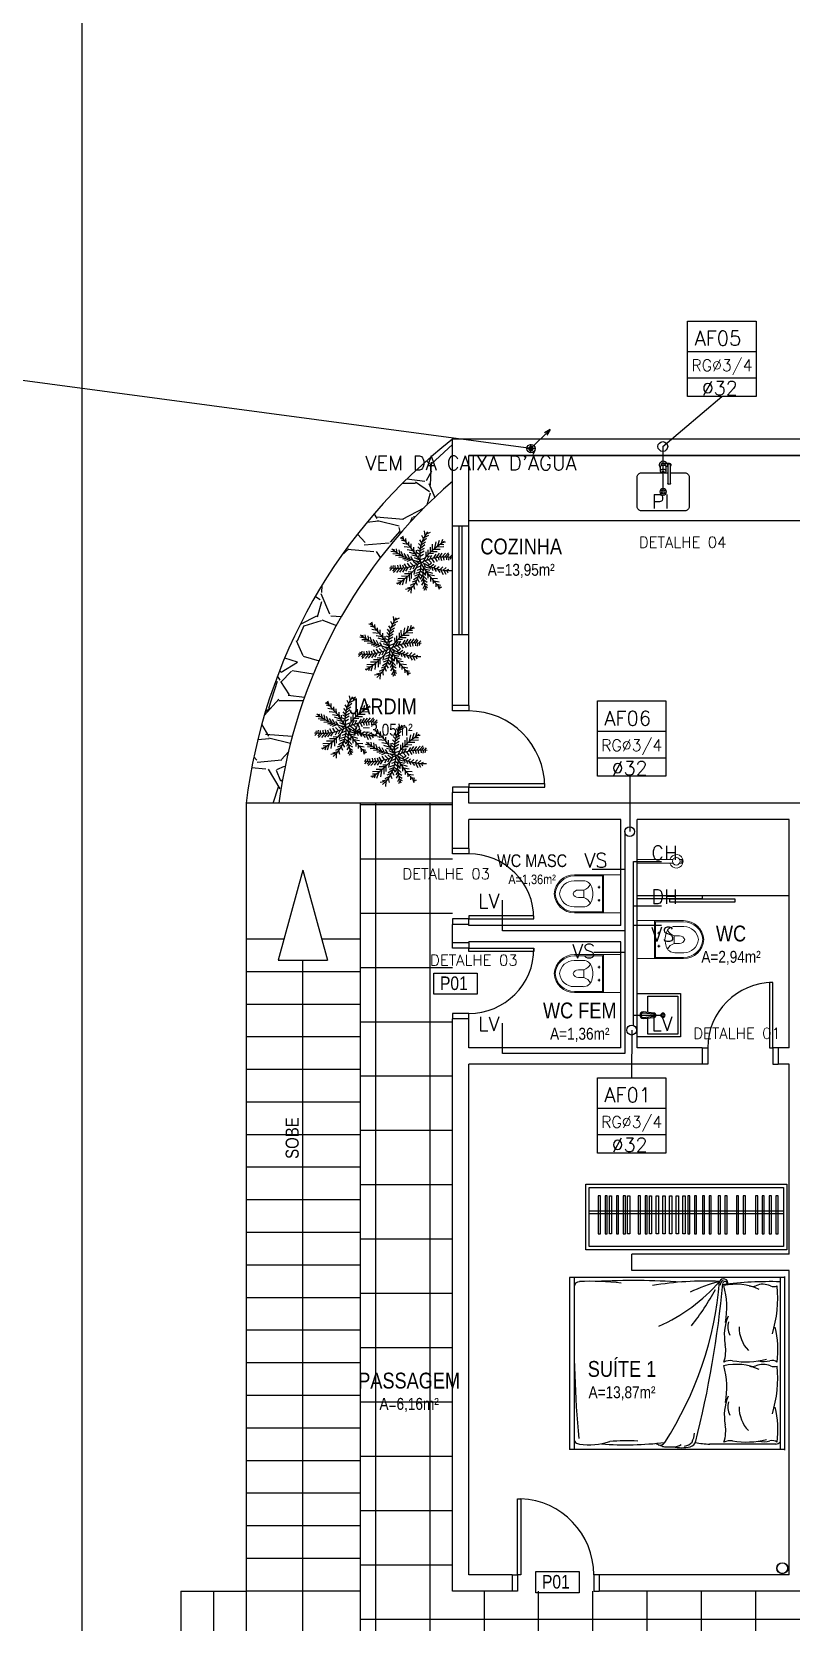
# Model space of a CAD drawing. Header units: millimetres. Extents: x 4156 to 4603, y 996 to 1078.
# Drawn here: x 4391.45 to 4399.14, y 1019.63 to 1035.73 of the extents above; entities that cross this region are included whole.
import ezdxf
from ezdxf.enums import TextEntityAlignment as Align

# ---------------------------------------------------------------- set-up
doc = ezdxf.new("R2010")
doc.units = ezdxf.units.MM
doc.header["$LTSCALE"] = 20
for name, pattern in [('CONTINU', [0]), ('DASHDOT', [1, 0.5, -0.25, 0, -0.25]), ('HIDDEN2', [0.1875, 0.125, -0.0625])]:
    doc.linetypes.add(name, pattern=pattern)
for name, color, linetype in [('-HIDRO', 8, 'Continuous'), ('A-PEN-W', 7, 'Continuous'), ('AF', 5, 'Continuous'), ('ARREDI_attrezzature', 175, 'Continuous'), ('COTA', 7, 'Continuous'), ('COTAS', 7, 'Continuous'), ('Diametro', 2, 'Continuous'), ('E-txt-g', 3, 'Continuous'), ('Esgoto', 5, 'Continuous'), ('MOB', 251, 'Continuous'), ('Prumadas_L', 1, 'Continuous'), ('Prumadas_Q', 3, 'Continuous'), ('Prumadas_T', 2, 'Continuous'), ('Tgdados', 3, 'Continuous'), ('TigreCad', 3, 'Continuous'), ('Tinterno', 9, 'Continuous'), ('VE', 118, 'Continuous')]:
    doc.layers.add(name, color=color, linetype=linetype)
doc.layers.add('E-Lay-9', color=9, linetype='Continuous', lineweight=9)
doc.layers.add('E-Txt-W', color=7, linetype='Continuous', lineweight=20)
doc.styles.add('F2', font='ARIALN.TTF')
doc.styles.add('REG60', font='romans.shx', dxfattribs={"width": 0.8, "height": 0.15})
doc.styles.add('REG80', font='romans.shx', dxfattribs={"width": 0.8, "height": 0.2})
doc.styles.add('ROMANS', font='romans__.ttf', dxfattribs={"height": 0.1})

# ---------------------------------------------------------------- blocks, each defined once
blk = doc.blocks.new('FLOR2')
at = {"layer": 'VE', "color": 8}
for p, q in [((-83, 267), (-72, 290)), ((-229, 122), (-259, 154)), ((-195, 116), (-211, 147)), ((-80, 253), (-102, 282)), ((-75, 224), (-102, 246)), ((-66, 186), (-93, 208)), ((-58, 153), (-91, 179)), ((-77, 238), (-65, 269)), ((-69, 200), (-48, 241)), ((-61, 166), (-31, 214)), ((-51, 128), (-27, 175)), ((-39, 91), (-20, 146)), ((27, 103), (7, 147)), ((49, 200), (17, 234)), ((44, 167), (17, 210)), ((35, 128), (17, 176)), ((52, 229), (26, 258)), ((54, 258), (41, 273)), ((42, 157), (75, 195)), ((48, 191), (80, 229)), ((51, 215), (80, 258)), ((53, 244), (74, 286)), ((142, 118), (121, 144)), ((158, 136), (135, 160)), ((174, 158), (153, 176)), ((188, 178), (161, 191)), ((166, 147), (213, 152)), ((197, 193), (175, 202)), ((180, 166), (207, 166)), ((193, 186), (219, 189)), ((-248, 123), (-283, 102)), ((-209, 119), (-251, 98)), ((-190, -16), (-242, 10)), ((-171, 110), (-217, 98)), ((-162, -11), (-204, 23)), ((-143, 101), (-184, 85)), ((-138, -6), (-174, 21)), ((-157, 106), (-168, 137)), ((-111, 87), (-161, 77)), ((-104, -3), (-140, 24)), ((-129, 95), (-135, 128)), ((-92, 76), (-133, 60)), ((-79, 0), (-115, 28)), ((-71, 63), (-110, 47)), ((-101, 81), (-107, 115)), ((-84, 72), (-80, 98)), ((-45, 110), (-83, 141)), ((-50, 47), (-83, 34)), ((-36, 82), (-75, 107)), ((-35, -8), (-70, 1)), ((-28, 27), (-69, 0)), ((-61, 56), (-57, 90)), ((-25, 50), (-48, 61)), ((-31, 67), (-12, 113)), ((-19, 33), (-9, 79)), ((-11, 15), (8, 51)), ((17, 74), (2, 113)), ((8, 14), (8, 51)), ((18, -12), (54, 12)), ((19, 20), (55, 12)), ((23, 90), (60, 113)), ((29, 26), (26, 68)), ((31, 113), (65, 137)), ((44, 35), (83, 29)), ((55, 42), (49, 84)), ((81, 61), (67, 100)), ((67, 51), (106, 45)), ((74, 13), (115, -7)), ((105, 81), (90, 117)), ((98, 75), (137, 72)), ((104, 16), (130, 47)), ((125, 101), (109, 124)), ((116, 91), (160, 89)), ((123, 19), (159, -8)), ((128, 20), (162, 65)), ((135, 110), (178, 110)), ((147, 23), (189, -11)), ((151, 128), (196, 131)), ((162, 26), (196, 73)), ((175, 29), (226, 2)), ((190, 32), (234, 86)), ((209, 38), (259, 20)), ((228, 43), (249, 73)), ((234, 50), (270, 39)), ((256, 53), (276, 71)), ((-261, -36), (-297, -24)), ((-272, -40), (-292, -59)), ((-224, -25), (-274, -7)), ((-244, -31), (-265, -60)), ((-205, -20), (-249, -73)), ((-181, -135), (-229, -140)), ((-177, -14), (-211, -60)), ((-166, -116), (-211, -119)), ((-150, -98), (-193, -98)), ((-143, -7), (-178, -52)), ((-131, -79), (-176, -77)), ((-173, -124), (-150, -147)), ((-157, -105), (-137, -132)), ((-113, -62), (-153, -60)), ((-119, -4), (-145, -35)), ((-141, -88), (-124, -111)), ((-82, -38), (-121, -33)), ((-120, -69), (-105, -105)), ((-90, -3), (-117, -34)), ((-59, -22), (-98, -16)), ((-96, -49), (-82, -88)), ((-45, -138), (-81, -148)), ((-70, -29), (-64, -72)), ((-37, -114), (-69, -119)), ((-29, -85), (-68, -96)), ((-24, -57), (-62, -72)), ((-44, -15), (-41, -57)), ((-40, -122), (-28, -153)), ((-31, -100), (-17, -124)), ((-25, -70), (-13, -100)), ((-17, -15), (-5, -46)), ((5, -32), (-13, -79)), ((16, -54), (-3, -100)), ((24, -79), (5, -134)), ((10, -38), (32, -49)), ((36, -116), (12, -162)), ((21, -70), (60, -95)), ((30, -98), (67, -128)), ((33, -20), (32, -58)), ((42, -26), (71, -6)), ((42, -141), (76, -167)), ((51, -63), (59, -95)), ((54, -32), (57, -66)), ((64, -74), (111, -79)), ((66, -37), (101, -13)), ((75, -83), (82, -127)), ((80, -42), (82, -69)), ((87, -94), (128, -99)), ((89, -45), (126, -21)), ((102, -109), (98, -145)), ((99, -49), (112, -81)), ((109, -52), (156, -33)), ((109, -116), (150, -121)), ((121, -130), (119, -163)), ((129, -57), (142, -88)), ((131, -143), (171, -149)), ((144, -60), (181, -36)), ((159, -62), (176, -90)), ((173, -63), (216, -42)), ((198, -64), (220, -91)), ((213, -64), (249, -35)), ((232, -63), (268, -88)), ((240, -55), (269, -28)), ((-208, -174), (-234, -177)), ((-195, -154), (-223, -154)), ((-212, -181), (-190, -190)), ((-203, -166), (-176, -179)), ((-190, -146), (-168, -164)), ((-84, -217), (-113, -232)), ((-71, -194), (-111, -203)), ((-59, -171), (-98, -175)), ((-90, -226), (-81, -245)), ((-76, -202), (-60, -237)), ((-63, -179), (-44, -219)), ((-50, -150), (-41, -185)), ((46, -154), (15, -201)), ((54, -187), (32, -229)), ((62, -226), (49, -257)), ((51, -174), (78, -196)), ((67, -254), (56, -278)), ((59, -212), (86, -234)), ((65, -241), (86, -270)), ((138, -151), (135, -176)), ((146, -162), (178, -167))]:
    blk.add_line(p, q, dxfattribs=at)
for centre, radius, start, end in [((-486, 269), 540, 336.1944, 2.2987), ((1088, 462), 1187, 188.516, 202.6061), ((-212, 435), 475, 295.4351, 330.987), ((-112, 350), 262, 304.4561, 313.2891), ((-27, -730), 732, 93.4205, 111.3892), ((-266, -219), 343, 41.079, 90.2435), ((196, -423), 475, 115.4351, 150.987), ((-482, 28), 467, 321.3423, 356.988), ((201, 279), 343, 232.5988, 281.7634), ((-1103, -450), 1187, 8.516, 22.6061), ((11, 743), 732, 273.4205, 291.3892), ((-241, -435), 473, 32.1218, 54.7349)]:
    blk.add_arc(centre, radius, start, end, dxfattribs=at)
blk = doc.blocks.new('TXT-AMB75')
at = {"layer": 'E-txt-g', "style": 'REG80', "width": 0.8, "flags": 8}
blk.add_attdef('TXT', text='', height=0.2, dxfattribs=at).set_placement((0.005, 0.296), align=Align.CENTER)
at = {"layer": 'E-Txt-W', "style": 'REG60', "width": 0.8, "flags": 8}
blk.add_attdef('TXT', text='', height=0.15, dxfattribs=at).set_placement((0.005, 0.027), align=Align.CENTER)
blk = doc.blocks.new('Cuba coz')
at = {"color": 8}
blk.add_line((7.5, -4.5), (7.5, -2.4), dxfattribs=at)
for points in [[(13.4, -6.5), (13.4, -20, 0.414214), (17.4, -24), (44.4, -24, 0.414214), (48.4, -20), (48.4, 20, 0.414214), (44.4, 24), (17.4, 24, 0.414214), (13.4, 20), (13.4, 0.7)], [(6.7, 1.7), (6, 1.7, 0.546464), (4.4, -0.7, -0.10784), (4.5, -1.1), (4.5, -5.5)], [(11.7, 2.5), (8, 2.5, 0.133256), (7.3, 2.3, 0.106756), (6.7, 1.8, 0.082828), (6.3, 1, 0.071352), (6.2, 0, 0.071352), (6.3, -1, 0.082828), (6.7, -1.8, 0.106756), (7.3, -2.3, 0.133256), (8, -2.5), (11.7, -2.5)], [(4.4, -0.7, 0.293273), (6, -1.8), (6.7, -1.8)], [(13.4, -1), (13.4, -4.5, 0.414214)]]:
    blk.add_lwpolyline(points, format="xyb", dxfattribs=at)
for points in [[(11.7, -2.5, 0.133256), (12.4, -2.3, 0.106756), (13, -1.8, 0.082828), (13.3, -1, 0.071352), (13.5, 0, 0.071352), (13.3, 1, 0.082828), (13, 1.8, 0.106756), (12.4, 2.3, 0.133256), (11.7, 2.5, 0.133256), (11.1, 2.3, 0.106756), (10.5, 1.8, 0.082828), (10.1, 1, 0.071352), (10, 0, 0.071352), (10.1, -1, 0.082828), (10.5, -1.8, 0.106756), (11.1, -2.3, 0.133256)], [(12.5, 0.7, 0.133256), (12.3, 0.7, 0.106756), (12.1, 0.5, 0.082828), (12, 0.3, 0.071352), (11.9, 0, 0.071352), (12, -0.3, 0.082828), (12.1, -0.5, 0.106756), (12.3, -0.7, 0.133256), (12.5, -0.8, 0.133256), (12.7, -0.7, 0.106756), (12.8, -0.5, 0.082828), (13, -0.3, 0.071352), (13, 0, 0.071352), (13, 0.3, 0.082828), (12.8, 0.5, 0.106756), (12.7, 0.7, 0.133256)], [(6, -6.5), (23, -6.5, 1), (23, -4.5), (6, -4.5, 1)]]:
    blk.add_lwpolyline(points, format="xyb", close=True, dxfattribs=at)
for radius in [3, 1.75]:
    blk.add_circle((30.9, 0), radius, dxfattribs=at)
for centre, radius, start, end in [((6, 0), 3.5, 45.5847, 244.6231), ((6, -5.5), 1.5, 41.8103, 318.1897), ((6, 0), 3.5, 295.3769, 314.4153), ((23, -5.5), 1.25, 233.1301, 126.8699)]:
    blk.add_arc(centre, radius, start, end, dxfattribs=at)
blk = doc.blocks.new('vaso-s')
at = {"layer": 'E-Lay-9', "color": 8}
for p, q in [((0, 0.17), (0, 0)), ((0.426, 0.175), (0.005, 0.175)), ((0.16, 0.17), (0.16, 0.17)), ((0.16, 0.17), (0.16, 0)), ((0.426, 0.165), (0.165, 0.165)), ((0.17, 0), (0.17, 0.16)), ((0.213, 0.06), (0.189, 0.06)), ((0.201, 0.048), (0.201, 0.072)), ((0.341, 0.035), (0.341, 0)), ((0.391, 0.035), (0.341, 0.035)), ((0.431, 0.12), (0.346, 0.12)), ((0, -0.17), (0, 0)), ((0.16, -0.17), (0.16, 0)), ((0.17, 0), (0.17, -0.16)), ((0.213, -0.06), (0.189, -0.06)), ((0.201, -0.048), (0.201, -0.072)), ((0.341, -0.035), (0.341, 0)), ((0.391, -0.035), (0.341, -0.035)), ((0.431, -0.12), (0.346, -0.12)), ((0.426, -0.175), (0.005, -0.175)), ((0.16, -0.17), (0.16, -0.17)), ((0.426, -0.165), (0.165, -0.165))]:
    blk.add_line(p, q, dxfattribs=at)
for centre in [(0.201, 0.06), (0.201, -0.06)]:
    blk.add_circle(centre, 0.005, dxfattribs=at)
for centre, radius, start, end in [((0.005, 0.17), 0.005, 90, 180), ((0.155, 0.17), 0.005, 0, 90), ((0.165, 0.17), 0.00495, 180, 270), ((0.165, 0.16), 0.00495, 0, 90), ((0.426, -0.015), 0.19, 4.5281, 90), ((0.426, -0.015), 0.18, 4.7802, 90), ((0.518, -0.015), 0.262, 163.0355, 176.7233), ((0.346, 0.038), 0.0825, 90, 163.0355), ((0.375, 0.136), 0.107, 206.9395, 250.9647), ((0.391, -0.015), 0.05, 17.4576, 90), ((0.431, -0.015), 0.135, 6.3794, 90), ((0.518, 0.015), 0.262, 183.2767, 196.9645), ((0.346, -0.038), 0.0825, 196.9645, 270), ((0.375, -0.136), 0.107, 109.0353, 153.0605), ((0.391, 0.015), 0.05, 270, 342.5424), ((0.426, 0.015), 0.19, 270, 355.4719), ((0.426, 0.015), 0.18, 270, 355.2198), ((0.431, 0.015), 0.135, 270, 353.6206), ((0.005, -0.17), 0.005, 180, 270), ((0.155, -0.17), 0.005, 270, 0), ((0.165, -0.17), 0.00495, 90, 180), ((0.165, -0.16), 0.00495, 270, 0)]:
    blk.add_arc(centre, radius, start, end, dxfattribs=at)
blk = doc.blocks.new('Chuveiro')
at = {"layer": 'E-Lay-9', "color": 8}
for p, q in [((-0.031, 0.016), (-0.36, 0.016)), ((0.051, 0.016), (0.031, 0.016)), ((0.051, 0.016), (0.051, -0.016)), ((-0.031, -0.016), (-0.36, -0.016)), ((0.051, -0.016), (0.031, -0.016))]:
    blk.add_line(p, q, dxfattribs=at)
blk.add_circle((0, 0), 0.0348, dxfattribs=at)
for centre, radius, start, end in [((0, 0), 0.0624, 194.4775, 165.5225), ((0.009, 0), 0.0444, 339.4266, 20.5734)]:
    blk.add_arc(centre, radius, start, end, dxfattribs=at)
blk = doc.blocks.new('CUBA QUADRADA-flat-4-flat-1')
at = {"layer": 'MOB'}
blk.add_lwpolyline([(0, -0.2), (0.4, -0.2), (0.4, 0.2), (0, 0.2)], close=True, dxfattribs=at)
blk.add_lwpolyline([(0.1, -0.025), (0.1, -0.175), (0.375, -0.175), (0.375, 0.175), (0.1, 0.175), (0.1, 0.025)], dxfattribs=at)
for points in [[(0.155, -0.02), (0.055, -0.03, -1), (0.055, 0.03), (0.155, 0.02, -1)], [(0.155, -0.01), (0.055, -0.02, -1), (0.055, 0.02), (0.155, 0.01, -1)]]:
    blk.add_lwpolyline(points, format="xyb", close=True, dxfattribs=at)
for radius in [0.02, 0.0125]:
    blk.add_circle((0.238, 0), radius, dxfattribs=at)
blk = doc.blocks.new('cama')
at = {"layer": 'ARREDI_attrezzature', "color": 8}
for p, q in [((0.866, 1.046), (-0.717, 1.046)), ((-0.717, 1.046), (-0.717, -0.936)), ((0.866, 1.046), (0.866, -0.936)), ((-0.717, 1.003), (0.866, 1.003)), ((0.816, 0.355), (0.816, 0.964)), ((0.841, -0.062), (0.841, 0.035)), ((0.838, -0.079), (0.816, -0.138)), ((-0.717, -0.893), (0.866, -0.893)), ((-0.717, -0.936), (0.866, -0.936))]:
    blk.add_line(p, q, dxfattribs=at)
for centre, radius, start, end in [((2.638, 0.909), 3.316, 178.3703, 187.5322), ((-0.487, 0.846), 0.167, 155.7877, 202.8808), ((-0.714, 0.948), 0.0814, 335.7877, 21.7124), ((-0.533, -0.18), 1.162, 73.2017, 95.199), ((-0.053, 0.101), 0.883, 82.5099, 103.5732), ((-0.698, 0.692), 0.758, 350.3711, 14.26), ((0.126, 0.931), 0.0789, 144.3788, 195.1988), ((-0.161, 0.853), 0.218, 347.312, 15.1988), ((0.25, 0.846), 0.167, 155.7877, 202.8808), ((0.023, 0.948), 0.0814, 335.7877, 21.7124), ((0.204, -0.18), 1.162, 73.2017, 95.199), ((0.684, 0.101), 0.883, 82.5099, 103.5732), ((0.04, 0.692), 0.758, 350.3711, 14.26), ((0.864, 0.931), 0.0789, 144.3788, 195.1988), ((0.577, 0.853), 0.218, 347.312, 15.1988), ((0.767, 0.964), 0.0494, 360, 53.1301), ((-0.15, 0.598), 0.504, 155.118, 192.9862), ((-0.719, 0.748), 0.0848, 339.0161, 22.8808), ((0.587, 0.598), 0.504, 155.118, 192.9862), ((0.018, 0.748), 0.0848, 339.0161, 22.8808), ((-0.251, 0.918), 0.291, 267.8295, 315.0098), ((0.486, 0.918), 0.291, 267.8295, 315.0098), ((-0.662, 0.484), 0.0409, 81.6091, 243.9382), ((-0.65, 0.494), 0.0409, 202.6052, 274.4989), ((2.279, 0.318), 2.962, 177.4941, 189.5094), ((-1.784, -0.799), 1.665, 24.3833, 48.4532), ((-0.948, -2.764), 3.222, 57.0954, 85.2363), ((0.652, 0.784), 1.374, 194.1894, 206.3096), ((-0.659, 0.496), 0.0206, 81.2915, 258.1256), ((-1.523, -8.875), 9.391, 75.6716, 84.7419), ((-0.438, -0.252), 0.765, 79.7638, 105.4497), ((-0.185, 0.936), 0.446, 246.6878, 281.1217), ((-0.264, 0.69), 0.167, 254.1407, 297.6985), ((-0.042, 0.158), 0.345, 72.3598, 99.3926), ((0.175, 0.544), 0.127, 170.3711, 206.9649), ((0.299, -0.252), 0.765, 79.7638, 105.4497), ((0.553, 0.936), 0.446, 246.6878, 281.1217), ((0.473, 0.69), 0.167, 254.1407, 297.6985), ((0.695, 0.158), 0.345, 72.3598, 99.3926), ((0.913, 0.544), 0.127, 170.3711, 206.9649), ((-1.581, -1.432), 2.082, 51.0376, 62.0856), ((0.189, 0.364), 0.628, 347.089, 359.2313), ((0.701, -0.017), 0.232, 65.0339, 86.464), ((0.774, 0.16), 0.0692, 12.8827, 78.3869), ((0.735, 0.116), 0.1, 4.6849, 50.5984), ((0.499, 0.097), 0.351, 346.9286, 12.8827), ((5.77, -0.354), 6.458, 176.0268, 182.9761), ((0.735, 0.028), 0.107, 356.6017, 37.7302), ((-2.114, -0.42), 2.938, 355.67, 7.068), ((0.777, -0.101), 0.0494, 339.7541, 59.4872), ((0.792, -0.062), 0.0494, 339.7541, 360), ((0.792, -0.062), 0.0494, 339.7541, 360), ((2.656, -0.41), 1.869, 176.8413, 184.7569), ((1.493, -0.726), 2.174, 172.9481, 183.1174), ((0.205, -0.754), 0.618, 351.6155, 17.787), ((-0.628, -0.844), 0.0494, 180, 270), ((-0.225, 10.54), 11.434, 269.1087, 274.9762), ((0.767, -0.844), 0.0494, 270, 360)]:
    blk.add_arc(centre, radius, start, end, dxfattribs=at)
at = {"layer": 'COTA', "color": 8, "linetype": 'Continuous'}
blk.add_line((0.874, 1.046), (-0.726, 1.046), dxfattribs=at)
blk = doc.blocks.new('11031030d')
at = {"layer": 'TigreCad'}
blk.add_circle((0, 0), 50.8, dxfattribs=at)
at = {"layer": 'Tinterno'}
blk.add_circle((0, 0), 49, dxfattribs=at)
blk = doc.blocks.new('CIRCULOS')
at = {"layer": 'COTAS'}
for p, q in [((-4, 0), (4, 0)), ((0, 4), (0, -4))]:
    blk.add_line(p, q, dxfattribs=at)
for radius in [2, 1]:
    blk.add_circle((0, 0), radius, dxfattribs=at)

msp = doc.modelspace()

# ---------------------------------------------------------------- hatches: boundary and pattern name
at = {"layer": '-HIDRO'}
h = msp.add_hatch(dxfattribs=at)
h.set_pattern_fill('GRAVEL', color=256, scale=1.1, style=0)
h.set_pattern_definition([(228.0128, (2081.87633, 526.86225), (-8.7999980554, -9.9000014758), [0.1479896, -14.6509968]), (184.9697, (2081.77733, 526.752247), (13.2000011567, 1.0999904377), [0.2539548, -25.1415175]), (132.5104, (2081.52433, 526.73025), (10.9999897902, -12.1000095413), [0.1790668, -17.7276352]), (267.2737, (2081.09533, 526.45525), (1.0999956195, 22.0000003245), [0.2312618, -22.8949138]), (292.8337, (2081.08433, 526.22425), (-5.500010896, 13.199996053), [0.2267705, -22.4503103]), (357.2737, (2081.17233, 526.01525), (-22.0000003245, 1.0999956195), [0.2312618, -22.8949138]), (37.6942, (2081.40333, 526.004247), (-14.3000080802, -10.9999894457), [0.3058319, -30.2773339]), (72.2553, (2081.64533, 526.191247), (7.700011839, 24.1999958544), [0.2887368, -28.5849531]), (121.4296, (2081.73333, 526.466247), (-8.8000090576, 14.2999945401), [0.232045, -22.9724803]), (175.2364, (2081.61233, 526.66425), (12.100001041, -1.099990686), [0.2649152, -12.9808393]), (222.3974, (2081.34833, 526.686247), (-13.2000080862, -12.0999912902), [0.3425928, -33.9167125]), (138.8141, (2082.18433, 526.44425), (-7.7000032415, 6.5999970447), [0.1169311, -11.5762284]), (171.4692, (2082.09633, 526.52125), (14.2999981133, -2.200008701), [0.2224607, -22.0236621]), (225, (2081.8763, 526.55425), (-4e-16, -1.10000034), [0.1555631, -1.4000712]), (203.1986, (2081.79933, 526.68625), (5.499999704, 2.200001458), [0.0837738, -8.2935765]), (291.8014, (2081.72233, 526.65325), (-1.099999902, 3.3000003), [0.1184733, -5.8052082]), (30.9638, (2081.76633, 526.54325), (3.299997825, 2.200002732), [0.1924219, -6.2216253]), (161.5651, (2081.93133, 526.64225), (2.20000048, -1.099998244), [0.1391401, -3.3393657]), (16.3895, (2081.08433, 526.65325), (11.0000024183, 3.2999919808), [0.19492, -19.2971295]), (70.3462, (2081.27133, 526.70825), (-4.399994772, -12.1000023492), [0.1635271, -16.1891488]), (293.1986, (2081.93133, 526.86225), (-2.200001458, 5.499999704), [0.1675465, -8.2098038]), (343.6105, (2081.99733, 526.70825), (-11.0000024183, 3.2999919808), [0.19492, -19.2971295]), (339.444, (2081.08433, 525.97125), (-5.500002029, 2.199995596), [0.187968, -9.2104364]), (294.7751, (2081.26033, 525.90525), (-5.4999914082, 12.100003764), [0.1574958, -15.5921073]), (66.8014, (2081.94233, 525.76225), (2.200001458, 5.499999704), [0.1675465, -8.2098038]), (17.354, (2082.00833, 525.91625), (-14.300002221, -4.3999939525), [0.1843941, -18.2549664]), (69.444, (2081.40333, 525.76225), (-2.199995596, -5.500002029), [0.093984, -9.3044204]), (101.3099, (2081.87633, 525.76225), (-1.099997395, 4.400000827), [0.056089, -5.5528319]), (165.9638, (2081.86533, 525.81725), (3.3000006, -1.099997863), [0.2267705, -4.308645]), (186.009, (2081.64533, 525.87225), (10.999999726, 1.0999992492), [0.210155, -20.8053153]), (303.6901, (2081.76633, 526.44425), (-1.100001468, 2.199999514), [0.1586442, -3.8074619]), (353.1572, (2081.85433, 526.312247), (18.699999302, -2.2000087977), [0.2769734, -27.4203193]), (60.9454, (2082.12933, 526.27925), (-4.40000003, -7.700000423), [0.1132516, -11.2119414]), (90, (2082.1843, 526.3782), (-1.1, 1.1), [0.066, -1.034]), (120.2564, (2081.62333, 525.90525), (4.3999943755, -7.7000027014), [0.1528164, -15.128872]), (48.0128, (2081.54633, 526.03725), (8.7999980554, 9.9000014758), [0.2959792, -14.5030072]), (360, (2081.7443, 526.2572), (1.1, 1.1), [0.286, -0.814]), (325.3048, (2082.03033, 526.25725), (-10.9999936849, 7.7000094706), [0.1739254, -17.2186014]), (254.0546, (2082.17333, 526.15825), (-1.099999878, -4.400000139), [0.1601622, -7.8479588]), (207.646, (2082.12933, 526.004247), (-20.8999953879, -11.0000084845), [0.2607715, -25.8164214]), (175.4261, (2081.89833, 525.883247), (-14.30000061414, 1.0999942813), [0.2758789, -27.3119814])])
h.paths.add_polyline_path([(4395.712, 1031.182), (4395.712, 1031.608, 0.200184), (4393.622, 1027.923), (4393.955, 1027.923, -0.185083)])
h = msp.add_hatch(dxfattribs=at)
h.set_pattern_fill('ANSI37,_O', color=256, scale=4.4, angle=45)
h.set_pattern_definition([(90, (2081.08433, 525.76225), (-0.55, 3e-16), []), (180, (2081.08433, 525.76225), (-3e-16, -0.55), [])])
h.paths.add_polyline_path([(4407.097, 1019.893), (4406.877, 1019.893), (4406.877, 1020.333), (4407.097, 1020.333), (4407.097, 1023.523), (4406.877, 1023.523), (4406.877, 1023.963), (4407.097, 1023.963), (4407.097, 1025.833), (4406.877, 1025.833), (4406.877, 1026.273), (4407.097, 1026.273), (4407.097, 1027.483), (4406.877, 1027.483), (4406.877, 1027.923), (4405.392, 1027.923), (4405.392, 1026.878), (4403.742, 1026.878), (4403.742, 1019.948), (4395.712, 1019.948), (4395.712, 1027.923), (4394.777, 1027.923), (4394.777, 1018.188), (4395.932, 1018.188), (4395.932, 1016.978), (4396.152, 1016.978), (4396.152, 1016.758), (4399.397, 1016.758), (4399.397, 1016.978), (4399.837, 1016.978), (4399.837, 1016.758), (4403.522, 1016.758), (4403.522, 1016.978), (4403.962, 1016.978), (4403.962, 1016.758), (4406.657, 1016.758), (4406.657, 1016.978), (4406.877, 1016.978), (4406.877, 1017.198), (4407.097, 1017.198)])

# ---------------------------------------------------------------- linework, layer by layer
at = {"layer": '-HIDRO', "linetype": 'Continuous'}
for p, q in [((4400.772, 1031.608), (4395.712, 1031.608)), ((4395.712, 1030.728), (4395.712, 1031.608)), ((4400.607, 1031.443), (4395.877, 1031.443)), ((4395.877, 1030.728), (4395.877, 1031.443)), ((4395.712, 1028.913), (4395.712, 1029.628)), ((4395.877, 1028.913), (4395.877, 1029.628)), ((4395.712, 1027.923), (4395.712, 1028.033)), ((4395.877, 1027.923), (4395.877, 1028.033)), ((4395.712, 1027.923), (4393.622, 1027.923)), ((4393.622, 1027.923), (4393.622, 1019.948)), ((4394.777, 1027.923), (4394.777, 1019.948)), ((4395.712, 1027.467), (4395.712, 1027.923)), ((4399.287, 1027.923), (4395.877, 1027.923)), ((4395.877, 1027.467), (4395.877, 1027.758)), ((4397.417, 1027.758), (4395.877, 1027.758)), ((4397.417, 1026.686), (4397.417, 1027.758)), ((4397.582, 1025.448), (4397.582, 1027.758)), ((4399.122, 1027.758), (4397.582, 1027.758)), ((4399.122, 1025.448), (4399.122, 1027.758)), ((4394.197, 1027.247), (4393.947, 1026.336)), ((4394.197, 1027.247), (4394.447, 1026.336)), ((4397.582, 1026.989), (4399.122, 1026.989)), ((4395.712, 1026.51), (4395.712, 1026.697)), ((4394.005, 1026.548), (4393.622, 1026.548)), ((4394.777, 1026.548), (4394.389, 1026.548)), ((4397.417, 1026.686), (4395.877, 1026.686)), ((4397.417, 1026.521), (4395.877, 1026.521)), ((4397.417, 1025.448), (4397.417, 1026.521)), ((4394.777, 1026.218), (4393.622, 1026.218)), ((4393.947, 1026.336), (4394.447, 1026.336)), ((4394.777, 1025.888), (4393.622, 1025.888)), ((4395.712, 1019.948), (4395.712, 1025.74)), ((4395.877, 1025.448), (4395.877, 1025.74)), ((4394.777, 1025.558), (4393.622, 1025.558)), ((4397.417, 1025.448), (4395.877, 1025.448)), ((4398.242, 1025.448), (4397.582, 1025.448)), ((4399.122, 1025.448), (4399.012, 1025.448)), ((4395.877, 1020.113), (4395.877, 1025.283)), ((4398.242, 1025.283), (4395.877, 1025.283)), ((4399.122, 1025.283), (4399.012, 1025.283)), ((4399.122, 1023.358), (4399.122, 1025.283)), ((4394.777, 1025.228), (4393.622, 1025.228)), ((4394.777, 1024.898), (4393.622, 1024.898)), ((4394.777, 1024.568), (4393.622, 1024.568)), ((4394.777, 1024.238), (4393.622, 1024.238)), ((4394.777, 1023.908), (4393.622, 1023.908)), ((4394.777, 1023.578), (4393.622, 1023.578)), ((4399.122, 1023.358), (4399.122, 1023.523)), ((4397.527, 1023.193), (4397.527, 1023.358)), ((4399.122, 1023.358), (4397.527, 1023.358)), ((4394.777, 1023.248), (4393.622, 1023.248)), ((4399.122, 1023.193), (4397.527, 1023.193)), ((4399.122, 1020.113), (4399.122, 1023.193)), ((4394.777, 1022.918), (4393.622, 1022.918)), ((4394.777, 1022.588), (4393.622, 1022.588)), ((4394.777, 1022.258), (4393.622, 1022.258)), ((4394.777, 1021.928), (4393.622, 1021.928)), ((4394.777, 1021.598), (4393.622, 1021.598)), ((4394.777, 1021.268), (4393.622, 1021.268)), ((4394.777, 1020.938), (4393.622, 1020.938)), ((4394.777, 1020.608), (4393.622, 1020.608)), ((4394.777, 1020.278), (4393.622, 1020.278)), ((4396.317, 1020.113), (4395.877, 1020.113)), ((4399.122, 1020.113), (4397.197, 1020.113)), ((4392.962, 1019.948), (4392.962, 1018.188)), ((4392.962, 1019.948), (4393.622, 1019.948)), ((4393.292, 1019.948), (4393.292, 1018.188)), ((4394.777, 1019.948), (4393.622, 1019.948)), ((4393.622, 1019.948), (4393.622, 1018.188)), ((4394.777, 1019.948), (4394.777, 1018.188)), ((4396.317, 1019.948), (4395.712, 1019.948)), ((4400.607, 1019.948), (4397.197, 1019.948))]:
    msp.add_line(p, q, dxfattribs=at)
at = {"layer": '-HIDRO'}
for p, q in [((4395.877, 1030.728), (4395.712, 1030.728)), ((4395.712, 1029.628), (4395.712, 1030.728)), ((4395.877, 1029.628), (4395.877, 1030.728)), ((4395.877, 1029.628), (4395.712, 1029.628)), ((4395.877, 1028.913), (4395.712, 1028.913)), ((4395.877, 1028.033), (4395.712, 1028.033))]:
    msp.add_line(p, q, dxfattribs=at)
at = {"layer": '-HIDRO', "linetype": 'HIDDEN2'}
for p, q in [((4395.778, 1029.628), (4395.778, 1030.728)), ((4395.811, 1029.628), (4395.811, 1030.728)), ((4395.877, 1027.467), (4395.712, 1027.467)), ((4395.877, 1026.697), (4395.712, 1026.697)), ((4395.877, 1026.686), (4395.877, 1026.697)), ((4395.877, 1026.51), (4395.712, 1026.51)), ((4395.877, 1026.51), (4395.877, 1026.521)), ((4395.877, 1025.74), (4395.712, 1025.74)), ((4398.242, 1025.448), (4398.242, 1025.283)), ((4399.012, 1025.448), (4399.012, 1025.283)), ((4396.317, 1020.113), (4396.317, 1019.948)), ((4397.197, 1020.113), (4397.197, 1019.948))]:
    msp.add_line(p, q, dxfattribs=at)
at = {"layer": '-HIDRO', "linetype": 'DASHDOT'}
msp.add_line((4394.197, 1019.068), (4394.197, 1026.336), dxfattribs=at)
at = {"layer": '-HIDRO', "ltscale": 0.5}
for p, q in [((4399.066, 1023.794), (4397.097, 1023.794)), ((4399.066, 1023.767), (4397.097, 1023.767))]:
    msp.add_line(p, q, dxfattribs=at)
at = {"layer": '-HIDRO'}
msp.add_lwpolyline([(4379.696, 1071.919, 0.099318), (4377.446, 1031.996, 0.188246), (4401.232, 999.488)], format="xyb", dxfattribs=at)
at = {"layer": '-HIDRO', "linetype": 'Continuous'}
for points in [[(4380.832, 1071.919, 0.099873), (4378.526, 1032.216, 0.183533), (4401.047, 1000.919)], [(4380.958, 1071.754, 0.099477), (4378.688, 1032.249, 0.184298), (4401.292, 1000.952)]]:
    msp.add_lwpolyline(points, format="xyb", dxfattribs=at)
at = {"layer": '-HIDRO', "linetype": 'CONTINU'}
msp.add_lwpolyline([(4400.607, 1030.783), (4395.877, 1030.783), (4395.877, 1031.443), (4400.607, 1031.443)], close=True, dxfattribs=at)
at = {"layer": '-HIDRO'}
for points in [[(4395.877, 1028.913), (4395.877, 1028.858), (4395.712, 1028.858), (4395.712, 1028.913)], [(4395.877, 1028.033), (4395.877, 1028.088), (4395.712, 1028.088), (4395.712, 1028.033)]]:
    msp.add_lwpolyline(points, dxfattribs=at)
for points in [[(4395.877, 1028.088), (4396.647, 1028.088), (4396.647, 1028.121), (4395.877, 1028.121)], [(4397.582, 1026.989), (4398.242, 1026.989), (4398.242, 1026.956), (4397.582, 1026.956)], [(4397.912, 1026.956), (4398.572, 1026.956), (4398.572, 1026.923), (4397.912, 1026.923)], [(4395.523, 1026.204), (4395.963, 1026.204), (4395.963, 1025.99), (4395.523, 1025.99)], [(4399.099, 1023.402), (4397.064, 1023.402), (4397.064, 1024.066), (4399.099, 1024.066)], [(4399.066, 1023.435), (4397.097, 1023.435), (4397.097, 1024.033), (4399.066, 1024.033)], [(4396.556, 1020.145), (4396.996, 1020.145), (4396.996, 1019.931), (4396.556, 1019.931)]]:
    msp.add_lwpolyline(points, close=True, dxfattribs=at)
at = {"layer": '-HIDRO', "linetype": 'HIDDEN2'}
for points in [[(4395.877, 1027.467), (4395.877, 1027.412), (4395.712, 1027.412), (4395.712, 1027.467)], [(4395.877, 1026.697), (4395.877, 1026.752), (4395.712, 1026.752), (4395.712, 1026.697)], [(4395.877, 1026.51), (4395.877, 1026.455), (4395.712, 1026.455), (4395.712, 1026.51)], [(4395.877, 1025.74), (4395.877, 1025.795), (4395.712, 1025.795), (4395.712, 1025.74)], [(4398.242, 1025.448), (4398.297, 1025.448), (4398.297, 1025.283), (4398.242, 1025.283)], [(4399.012, 1025.448), (4398.957, 1025.448), (4398.957, 1025.283), (4399.012, 1025.283)], [(4396.317, 1020.113), (4396.372, 1020.113), (4396.372, 1019.948), (4396.317, 1019.948)], [(4397.197, 1020.113), (4397.142, 1020.113), (4397.142, 1019.948), (4397.197, 1019.948)]]:
    msp.add_lwpolyline(points, dxfattribs=at)
for points in [[(4395.877, 1026.752), (4396.537, 1026.752), (4396.537, 1026.785), (4395.877, 1026.785)], [(4395.877, 1026.455), (4396.537, 1026.455), (4396.537, 1026.422), (4395.877, 1026.422)], [(4398.957, 1025.448), (4398.957, 1026.108), (4398.924, 1026.108), (4398.924, 1025.448)], [(4396.372, 1020.113), (4396.372, 1020.883), (4396.405, 1020.883), (4396.405, 1020.113)]]:
    msp.add_lwpolyline(points, close=True, dxfattribs=at)
at = {"layer": '-HIDRO', "ltscale": 0.5}
for points in [[(4397.189, 1023.566), (4397.211, 1023.566), (4397.211, 1023.951), (4397.189, 1023.951)], [(4397.257, 1023.566), (4397.279, 1023.566), (4397.279, 1023.951), (4397.257, 1023.951)], [(4397.324, 1023.566), (4397.302, 1023.566), (4397.302, 1023.951), (4397.324, 1023.951)], [(4397.373, 1023.566), (4397.395, 1023.566), (4397.395, 1023.951), (4397.373, 1023.951)], [(4397.441, 1023.566), (4397.463, 1023.566), (4397.463, 1023.951), (4397.441, 1023.951)], [(4397.508, 1023.566), (4397.486, 1023.566), (4397.486, 1023.951), (4397.508, 1023.951)], [(4397.594, 1023.566), (4397.616, 1023.566), (4397.616, 1023.951), (4397.594, 1023.951)], [(4397.662, 1023.566), (4397.684, 1023.566), (4397.684, 1023.951), (4397.662, 1023.951)], [(4397.729, 1023.566), (4397.707, 1023.566), (4397.707, 1023.951), (4397.729, 1023.951)], [(4397.797, 1023.566), (4397.775, 1023.566), (4397.775, 1023.951), (4397.797, 1023.951)], [(4397.865, 1023.566), (4397.843, 1023.566), (4397.843, 1023.951), (4397.865, 1023.951)], [(4397.932, 1023.566), (4397.91, 1023.566), (4397.91, 1023.951), (4397.932, 1023.951)], [(4398, 1023.566), (4397.978, 1023.566), (4397.978, 1023.951), (4398, 1023.951)], [(4398.068, 1023.566), (4398.046, 1023.566), (4398.046, 1023.951), (4398.068, 1023.951)], [(4398.095, 1023.566), (4398.117, 1023.566), (4398.117, 1023.951), (4398.095, 1023.951)], [(4398.162, 1023.566), (4398.184, 1023.566), (4398.184, 1023.951), (4398.162, 1023.951)], [(4398.243, 1023.566), (4398.265, 1023.566), (4398.265, 1023.951), (4398.243, 1023.951)], [(4398.31, 1023.566), (4398.332, 1023.566), (4398.332, 1023.951), (4398.31, 1023.951)], [(4398.403, 1023.566), (4398.425, 1023.566), (4398.425, 1023.951), (4398.403, 1023.951)], [(4398.471, 1023.566), (4398.493, 1023.566), (4398.493, 1023.951), (4398.471, 1023.951)], [(4398.588, 1023.566), (4398.61, 1023.566), (4398.61, 1023.951), (4398.588, 1023.951)], [(4398.656, 1023.566), (4398.678, 1023.566), (4398.678, 1023.951), (4398.656, 1023.951)], [(4398.781, 1023.566), (4398.803, 1023.566), (4398.803, 1023.951), (4398.781, 1023.951)], [(4398.848, 1023.566), (4398.87, 1023.566), (4398.87, 1023.951), (4398.848, 1023.951)], [(4398.92, 1023.566), (4398.942, 1023.566), (4398.942, 1023.951), (4398.92, 1023.951)], [(4398.988, 1023.566), (4399.01, 1023.566), (4399.01, 1023.951), (4398.988, 1023.951)]]:
    msp.add_lwpolyline(points, close=True, dxfattribs=at)
at = {"layer": '-HIDRO'}
for centre, radius, start, end in [((4399.085, 1027.26), 5.503, 127.7995, 173.0798), ((4399.085, 1027.26), 5.173, 130.6927, 172.6359), ((4395.877, 1028.088), 0.77, 0, 90)]:
    msp.add_arc(centre, radius, start, end, dxfattribs=at)
at = {"layer": '-HIDRO', "linetype": 'HIDDEN2'}
for centre, radius, start, end in [((4395.877, 1026.752), 0.66, 360, 90), ((4395.877, 1026.455), 0.66, 270, 0), ((4398.957, 1025.448), 0.66, 90, 180), ((4396.374, 1020.116), 0.768, 359.8011, 87.69)]:
    msp.add_arc(centre, radius, start, end, dxfattribs=at)
for p, q in [((4396.507, 1031.514), (4396.701, 1031.708)), ((4396.701, 1031.708), (4396.644, 1031.674)), ((4396.701, 1031.708), (4396.668, 1031.651))]:
    msp.add_line(p, q)
msp.add_ellipse((4396.507, 1031.514), major_axis=(0.0301, 0.0301), ratio=1, start_param=0.785398, end_param=7.068583)
at = {"layer": 'AF'}
for p, q in [((4391.956, 1068.38), (4391.956, 1009.439)), ((4396.507, 1031.514), (4380.869, 1033.606)), ((4397.841, 1031.535), (4397.841, 1031.067)), ((4397.458, 1027.637), (4397.458, 1025.389)), ((4397.458, 1027.252), (4397.128, 1027.252)), ((4397.546, 1025.673), (4397.546, 1027.333)), ((4397.546, 1027.333), (4397.829, 1027.333)), ((4396.219, 1026.632), (4396.219, 1026.942)), ((4397.546, 1026.886), (4397.829, 1026.886)), ((4397.458, 1026.632), (4396.219, 1026.632)), ((4397.546, 1026.688), (4397.829, 1026.688)), ((4397.458, 1026.414), (4397.144, 1026.414)), ((4397.546, 1025.778), (4397.829, 1025.778)), ((4396.219, 1025.389), (4396.219, 1025.699)), ((4397.458, 1025.389), (4396.219, 1025.389))]:
    msp.add_line(p, q, dxfattribs=at)
for centre in [(4397.507, 1027.637), (4397.527, 1025.627)]:
    msp.add_circle(centre, 0.0495, dxfattribs=at)
at = {"layer": 'Prumadas_L'}
for p, q in [((4398.093, 1032.498, 3.614), (4398.787, 1032.498, 3.614)), ((4398.093, 1032.232, 3.614), (4398.787, 1032.232, 3.614)), ((4397.841, 1031.535), (4398.44, 1032.043, 3.614)), ((4397.179, 1028.652, 1.403), (4397.873, 1028.652, 1.403)), ((4397.179, 1028.385, 1.403), (4397.873, 1028.385, 1.403)), ((4397.508, 1028.197, 1.403), (4397.507, 1027.637)), ((4397.527, 1025.627), (4397.526, 1025.145, 1.403)), ((4397.179, 1024.838, 1.403), (4397.873, 1024.838, 1.403)), ((4397.179, 1024.572, 1.403), (4397.873, 1024.572, 1.403))]:
    msp.add_line(p, q, dxfattribs=at)
at = {"layer": 'Prumadas_Q'}
for p, q in [((4398.093, 1032.805, 3.614), (4398.787, 1032.805, 3.614)), ((4398.093, 1032.043, 3.614), (4398.093, 1032.805, 3.614)), ((4398.787, 1032.805, 3.614), (4398.787, 1032.043, 3.614)), ((4398.787, 1032.043, 3.614), (4398.093, 1032.043, 3.614)), ((4397.179, 1028.959, 1.403), (4397.873, 1028.959, 1.403)), ((4397.179, 1028.197, 1.403), (4397.179, 1028.959, 1.403)), ((4397.873, 1028.959, 1.403), (4397.873, 1028.197, 1.403)), ((4397.873, 1028.197, 1.403), (4397.179, 1028.197, 1.403)), ((4397.179, 1025.145, 1.403), (4397.873, 1025.145, 1.403)), ((4397.179, 1024.383, 1.403), (4397.179, 1025.145, 1.403)), ((4397.873, 1025.145, 1.403), (4397.873, 1024.383, 1.403)), ((4397.873, 1024.383, 1.403), (4397.179, 1024.383, 1.403))]:
    msp.add_line(p, q, dxfattribs=at)
at = {"layer": 'Tgdados'}
msp.add_circle((4397.842, 1031.535), 0.0495, dxfattribs=at)

# ---------------------------------------------------------------- block references
at = {"layer": '-HIDRO'}
for name, p, xscale, yscale, zscale, rotation in [('Cuba coz', (4397.846, 1031.416, -6.968), -0.011, 0.011, 0.011, 90), ('vaso-s', (4397.417, 1027.007), 1.1, 1.1, 1.1, 180), ('CUBA QUADRADA-flat-4-flat-1', (4397.582, 1025.778), -1.1, 1.1, 1.1, 180)]:
    msp.add_blockref(name, p, dxfattribs=dict(at, xscale=xscale, yscale=yscale, zscale=zscale, rotation=rotation))
at = {"layer": '-HIDRO', "ltscale": 0.35, "extrusion": (0, 0, -1), "xscale": 0.001117424873977666, "yscale": 0.001117424873977666, "zscale": -0.001117424873977666, "rotation": 306.8674586725334}
for p in [(-4395.392, 1030.348), (-4395.077, 1029.478), (-4394.634, 1028.678), (-4395.135, 1028.393)]:
    msp.add_blockref('FLOR2', p, dxfattribs=at)
at = {"layer": '-HIDRO'}
ref = msp.add_blockref('TXT-AMB75', (4396.404, 1030.206), dxfattribs=dict(at, xscale=0.8019000000000002, yscale=0.8019000000000002, zscale=0.8019000000000002))
ref.add_attrib('TXT', 'COZINHA', dxfattribs={"layer": 'E-txt-g', "color": 2, "height": 0.1604, "style": 'F2'}).set_placement((4396.408, 1030.443), align=Align.CENTER)
ref.add_attrib('TXT', 'A=13,95m²', dxfattribs={"layer": 'E-Txt-W', "height": 0.1203, "style": 'F2'}).set_placement((4396.408, 1030.227), align=Align.CENTER)
ref = msp.add_blockref('TXT-AMB75', (4395.004, 1028.586), dxfattribs=dict(at, xscale=0.8019000000000002, yscale=0.8019000000000002, zscale=0.8019000000000002))
ref.add_attrib('TXT', 'JARDIM', dxfattribs={"layer": 'E-txt-g', "color": 2, "height": 0.1604, "style": 'F2'}).set_placement((4395.008, 1028.824), align=Align.CENTER)
ref.add_attrib('TXT', 'A=3,05m²', dxfattribs={"layer": 'E-Txt-W', "height": 0.1203, "style": 'F2'}).set_placement((4395.008, 1028.608), align=Align.CENTER)
ref = msp.add_blockref('TXT-AMB75', (4396.515, 1027.088), dxfattribs=dict(at, xscale=0.6415200000000001, yscale=0.6415200000000001, zscale=0.6415200000000001))
ref.add_attrib('TXT', 'WC MASC', dxfattribs={"layer": 'E-txt-g', "color": 2, "height": 0.1283, "style": 'F2'}).set_placement((4396.518, 1027.278), align=Align.CENTER)
ref.add_attrib('TXT', 'A=1,36m²', dxfattribs={"layer": 'E-Txt-W', "height": 0.0962, "style": 'F2'}).set_placement((4396.518, 1027.105), align=Align.CENTER)
at = {"layer": '-HIDRO', "yscale": 1.1, "zscale": 1.1}
for name, p, xscale in [('Chuveiro', (4397.979, 1027.336), 1.1), ('vaso-s', (4397.582, 1026.543), 1.1), ('vaso-s', (4397.417, 1026.199), -1.1)]:
    msp.add_blockref(name, p, dxfattribs=dict(at, xscale=xscale))
at = {"layer": '-HIDRO'}
ref = msp.add_blockref('TXT-AMB75', (4398.529, 1026.288), dxfattribs=dict(at, xscale=0.8019000000000002, yscale=0.8019000000000002, zscale=0.8019000000000002))
ref.add_attrib('TXT', 'WC', dxfattribs={"layer": 'E-txt-g', "color": 2, "height": 0.1604, "style": 'F2'}).set_placement((4398.533, 1026.525), align=Align.CENTER)
ref.add_attrib('TXT', 'A=2,94m²', dxfattribs={"layer": 'E-Txt-W', "height": 0.1203, "style": 'F2'}).set_placement((4398.533, 1026.309), align=Align.CENTER)
ref = msp.add_blockref('TXT-AMB75', (4396.996, 1025.509), dxfattribs=dict(at, xscale=0.8019000000000002, yscale=0.8019000000000002, zscale=0.8019000000000002))
ref.add_attrib('TXT', 'WC FEM', dxfattribs={"layer": 'E-txt-g', "color": 2, "height": 0.1604, "style": 'F2'}).set_placement((4397.001, 1025.746), align=Align.CENTER)
ref.add_attrib('TXT', 'A=1,36m²', dxfattribs={"layer": 'E-Txt-W', "height": 0.1203, "style": 'F2'}).set_placement((4397.001, 1025.53), align=Align.CENTER)
at = {"layer": '-HIDRO', "linetype": 'HIDDEN2', "xscale": 1.1, "yscale": 1.1, "zscale": 1.1, "rotation": 269.9999999999999}
msp.add_blockref('cama', (4397.926, 1022.335), dxfattribs=at)
at = {"layer": '-HIDRO'}
ref = msp.add_blockref('TXT-AMB75', (4397.425, 1021.879), dxfattribs=dict(at, xscale=0.8019000000000002, yscale=0.8019000000000002, zscale=0.8019000000000002))
ref.add_attrib('TXT', 'SUÍTE 1', dxfattribs={"layer": 'E-txt-g', "color": 2, "height": 0.1604, "style": 'F2'}).set_placement((4397.429, 1022.117), align=Align.CENTER)
ref.add_attrib('TXT', 'A=13,87m²', dxfattribs={"layer": 'E-Txt-W', "height": 0.1203, "style": 'F2'}).set_placement((4397.429, 1021.901), align=Align.CENTER)
ref = msp.add_blockref('TXT-AMB75', (4395.269, 1021.762), dxfattribs=dict(at, xscale=0.8019000000000002, yscale=0.8019000000000002, zscale=0.8019000000000002))
ref.add_attrib('TXT', 'PASSAGEM', dxfattribs={"layer": 'E-txt-g', "color": 2, "height": 0.1604, "style": 'F2'}).set_placement((4395.273, 1021.999), align=Align.CENTER)
ref.add_attrib('TXT', 'A=6,16m²', dxfattribs={"layer": 'E-Txt-W', "height": 0.1203, "style": 'F2'}).set_placement((4395.273, 1021.783), align=Align.CENTER)
at = {"layer": 'A-PEN-W', "xscale": -0.011, "yscale": 0.011, "zscale": 0.011, "rotation": 270}
msp.add_blockref('CIRCULOS', (4396.507, 1031.514), dxfattribs=at)
at = {"layer": 'Esgoto', "xscale": 0.0011, "yscale": 0.0011, "zscale": 0.0011}
msp.add_blockref('11031030d', (4399.052, 1020.18), dxfattribs=at)

# ---------------------------------------------------------------- texts
at = {"layer": '-HIDRO', "linetype": 'Continuous', "style": 'F2'}
for p in [(4395.586, 1026.17), (4396.619, 1020.111)]:
    msp.add_text('P01', height=0.1371, dxfattribs=at).set_placement(p, align=Align.TOP_LEFT)
at = {"layer": '-HIDRO', "style": 'F2'}
msp.add_text('SOBE', height=0.132, rotation=90, dxfattribs=at).set_placement((4394.154, 1024.324))
at = {"layer": 'Diametro', "style": 'ROMANS'}
for s, p in [('DETALHE 04', (4398.043, 1030.511)), ('DETALHE 03', (4395.648, 1027.154)), ('DETALHE 03', (4395.928, 1026.28)), ('DETALHE 01', (4398.594, 1025.54))]:
    msp.add_text(s, height=0.11, rotation=360, dxfattribs=at).set_placement(p, align=Align.CENTER)
at = {"layer": 'Prumadas_T', "style": 'ROMANS'}
for s, height, p in [('AF05', 0.1455, (4398.401, 1032.559, 3.614)), ('RG%%C3/4', 0.1164, (4398.441, 1032.299, 3.614)), ('%%C32', 0.1409, (4398.419, 1032.055, 3.614)), ("VEM DA CAIXA D'ÁGUA", 0.14553, (4395.899, 1031.296)), ('AF06', 0.1455, (4397.487, 1028.712, 1.403)), ('RG%%C3/4', 0.1164, (4397.527, 1028.452, 1.403)), ('%%C32', 0.1409, (4397.506, 1028.209, 1.403)), ('AF01', 0.1455, (4397.487, 1024.899, 1.403)), ('RG%%C3/4', 0.1164, (4397.527, 1024.639, 1.403)), ('%%C32', 0.1409, (4397.506, 1024.396, 1.403))]:
    msp.add_text(s, height=height, rotation=0, dxfattribs=at).set_placement(p, align=Align.CENTER)
for s, p in [('PI', (4397.729, 1030.906)), ('VS', (4397.047, 1027.274)), ('CH', (4397.725, 1027.35)), ('DH', (4397.725, 1026.907)), ('LV', (4395.971, 1026.862)), ('VS', (4397.725, 1026.525)), ('VS', (4396.923, 1026.354)), ('LV', (4395.971, 1025.619)), ('LV', (4397.725, 1025.619))]:
    msp.add_text(s, height=0.1441, rotation=0, dxfattribs=at).set_placement(p)

doc.saveas('drawing.dxf')
